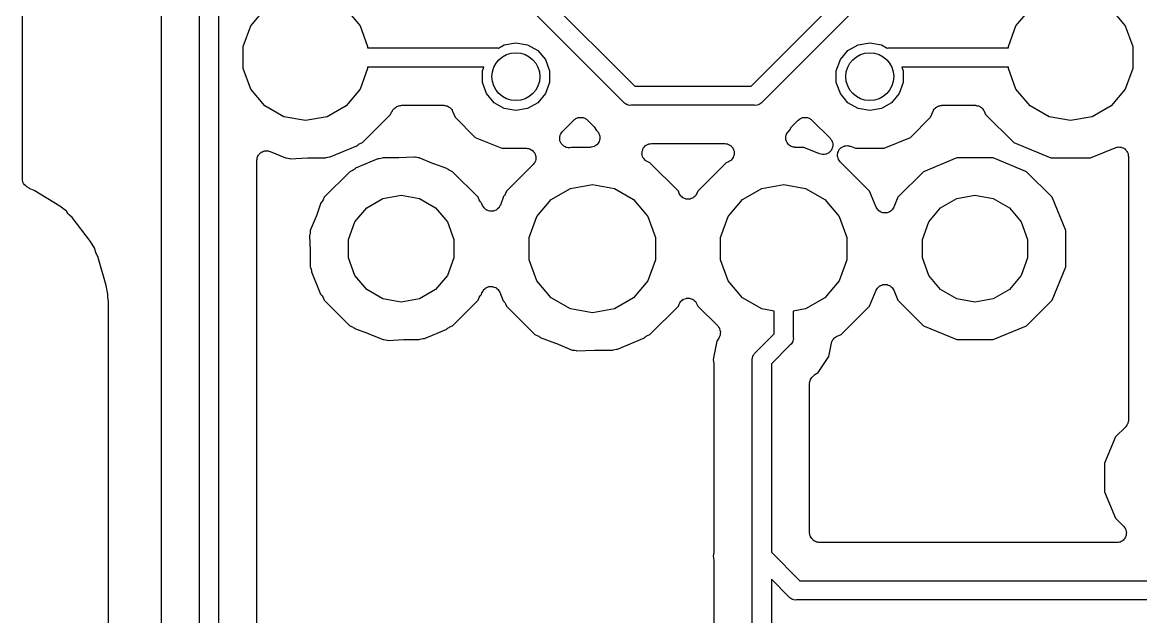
# Model space of a CAD drawing. Extents: x 240.1 to 314.9, y -176.2 to -102.8.
# Drawn here: x 240.08 to 254.93, y -139.51 to -131.61 of the extents above; entities that cross this region are included whole.
import ezdxf

# ---------------------------------------------------------------- set-up
doc = ezdxf.new("R2010")
doc.units = 0
doc.header["$MEASUREMENT"] = 0
doc.layers.add('BLACK', color=7, linetype='CONTINUOUS')

msp = doc.modelspace()

# ---------------------------------------------------------------- linework, layer by layer
at = {"layer": 'BLACK', "linetype": 'CONTINUOUS'}
for p, q in [((241.923, -121.753), (241.923, -140.653)), ((242.431, -140.717), (242.431, -121.695)), ((242.685, -121.985), (242.685, -140.675)), ((246.682, -130.932), (248.211, -132.461)), ((249.756, -132.461), (251.192, -131.025)), ((248.064, -132.674), (246.545, -131.154)), ((251.375, -131.201), (249.903, -132.674)), ((240.08, -133.692), (240.08, -131.351)), ((243.114, -131.661), (243.301, -131.438)), ((244.379, -131.438), (244.566, -131.661)), ((253.274, -131.661), (253.461, -131.438)), ((254.539, -131.438), (254.726, -131.661)), ((243.014, -131.934), (243.114, -131.661)), ((244.566, -131.661), (244.665, -131.934)), ((253.174, -131.934), (253.274, -131.661)), ((254.726, -131.661), (254.825, -131.934)), ((243.014, -132.226), (243.014, -131.934)), ((244.665, -131.934), (244.665, -131.953)), ((244.665, -131.953), (246.374, -131.953)), ((246.374, -131.953), (246.391, -131.952)), ((246.391, -131.952), (246.402, -131.954)), ((246.402, -131.954), (246.48, -131.91)), ((246.48, -131.91), (246.634, -131.883)), ((246.634, -131.883), (246.788, -131.91)), ((246.788, -131.91), (246.924, -131.988)), ((246.924, -131.988), (247.025, -132.108)), ((250.942, -132.108), (251.043, -131.988)), ((251.043, -131.988), (251.179, -131.91)), ((251.179, -131.91), (251.333, -131.883)), ((251.333, -131.883), (251.487, -131.91)), ((251.487, -131.91), (251.565, -131.954)), ((251.565, -131.954), (251.576, -131.952)), ((251.576, -131.952), (251.593, -131.953)), ((251.593, -131.953), (253.174, -131.953)), ((253.174, -131.953), (253.174, -131.934)), ((254.825, -131.934), (254.825, -132.226)), ((247.025, -132.108), (247.078, -132.256)), ((250.888, -132.256), (250.942, -132.108)), ((243.114, -132.499), (243.014, -132.226)), ((244.665, -132.226), (244.566, -132.499)), ((246.207, -132.207), (244.665, -132.207)), ((244.665, -132.207), (244.665, -132.226)), ((246.189, -132.256), (246.207, -132.207)), ((246.189, -132.412), (246.189, -132.256)), ((247.078, -132.256), (247.078, -132.412)), ((250.888, -132.412), (250.888, -132.256)), ((253.174, -132.207), (251.76, -132.207)), ((251.76, -132.207), (251.777, -132.256)), ((251.777, -132.256), (251.777, -132.412)), ((253.174, -132.226), (253.174, -132.207)), ((253.274, -132.499), (253.174, -132.226)), ((254.825, -132.226), (254.726, -132.499)), ((246.243, -132.56), (246.189, -132.412)), ((247.078, -132.412), (247.025, -132.56)), ((250.942, -132.56), (250.888, -132.412)), ((251.777, -132.412), (251.724, -132.56)), ((243.301, -132.722), (243.114, -132.499)), ((244.566, -132.499), (244.379, -132.722)), ((246.344, -132.68), (246.243, -132.56)), ((247.025, -132.56), (246.924, -132.68)), ((248.211, -132.461), (249.756, -132.461)), ((251.043, -132.68), (250.942, -132.56)), ((251.724, -132.56), (251.623, -132.68)), ((253.461, -132.722), (253.274, -132.499)), ((254.726, -132.499), (254.539, -132.722)), ((243.553, -132.868), (243.301, -132.722)), ((244.379, -132.722), (244.127, -132.868)), ((245.016, -132.761), (245.023, -132.753)), ((245.023, -132.753), (245.033, -132.748)), ((245.033, -132.748), (245.034, -132.747)), ((245.034, -132.747), (245.036, -132.745)), ((245.036, -132.745), (245.041, -132.742)), ((245.041, -132.742), (245.042, -132.741)), ((245.042, -132.741), (245.045, -132.739)), ((245.042, -132.741), (245.042, -132.741)), ((245.045, -132.739), (245.054, -132.732)), ((245.054, -132.732), (245.064, -132.728)), ((245.064, -132.728), (245.074, -132.723)), ((245.074, -132.723), (245.085, -132.721)), ((245.085, -132.721), (245.095, -132.717)), ((245.095, -132.717), (245.107, -132.717)), ((245.107, -132.717), (245.118, -132.715)), ((245.118, -132.715), (245.676, -132.715)), ((245.676, -132.715), (245.684, -132.716)), ((245.684, -132.716), (245.693, -132.716)), ((245.693, -132.716), (245.706, -132.72)), ((245.706, -132.72), (245.719, -132.723)), ((245.719, -132.723), (245.727, -132.727)), ((245.727, -132.727), (245.735, -132.729)), ((245.735, -132.729), (245.746, -132.738)), ((245.746, -132.738), (245.758, -132.745)), ((245.758, -132.745), (245.763, -132.751)), ((245.763, -132.751), (245.77, -132.756)), ((246.48, -132.758), (246.344, -132.68)), ((246.924, -132.68), (246.788, -132.758)), ((248.075, -132.687), (248.064, -132.674)), ((248.09, -132.695), (248.075, -132.687)), ((248.103, -132.705), (248.09, -132.695)), ((248.109, -132.706), (248.103, -132.705)), ((248.114, -132.709), (248.109, -132.706)), ((248.13, -132.712), (248.114, -132.709)), ((248.147, -132.716), (248.13, -132.712)), ((248.164, -132.715), (248.147, -132.716)), ((249.803, -132.715), (248.164, -132.715)), ((249.82, -132.716), (249.803, -132.715)), ((249.837, -132.712), (249.82, -132.716)), ((249.853, -132.709), (249.837, -132.712)), ((249.858, -132.706), (249.853, -132.709)), ((249.863, -132.705), (249.858, -132.706)), ((249.877, -132.695), (249.863, -132.705)), ((249.892, -132.687), (249.877, -132.695)), ((249.903, -132.674), (249.892, -132.687)), ((251.179, -132.758), (251.043, -132.68)), ((251.623, -132.68), (251.487, -132.758)), ((252.197, -132.756), (252.204, -132.751)), ((252.204, -132.751), (252.209, -132.745)), ((252.209, -132.745), (252.221, -132.738)), ((252.221, -132.738), (252.232, -132.729)), ((252.232, -132.729), (252.24, -132.727)), ((252.24, -132.727), (252.248, -132.723)), ((252.248, -132.723), (252.261, -132.72)), ((252.261, -132.72), (252.274, -132.716)), ((252.274, -132.716), (252.283, -132.716)), ((252.283, -132.716), (252.291, -132.715)), ((252.291, -132.715), (252.735, -132.715)), ((252.735, -132.715), (252.743, -132.716)), ((252.743, -132.716), (252.751, -132.716)), ((252.751, -132.716), (252.765, -132.72)), ((252.765, -132.72), (252.778, -132.723)), ((252.778, -132.723), (252.785, -132.727)), ((252.785, -132.727), (252.793, -132.729)), ((252.793, -132.729), (252.804, -132.738)), ((252.804, -132.738), (252.816, -132.745)), ((252.816, -132.745), (252.822, -132.751)), ((252.822, -132.751), (252.828, -132.756)), ((253.713, -132.868), (253.461, -132.722)), ((254.539, -132.722), (254.287, -132.868)), ((243.84, -132.918), (243.553, -132.868)), ((244.127, -132.868), (243.84, -132.918)), ((244.595, -133.21), (244.97, -132.835)), ((244.97, -132.835), (244.983, -132.805)), ((244.983, -132.805), (244.989, -132.796)), ((244.989, -132.796), (244.993, -132.785)), ((244.993, -132.785), (245.001, -132.777)), ((245.001, -132.777), (245.007, -132.768)), ((245.007, -132.768), (245.016, -132.761)), ((245.77, -132.756), (245.777, -132.768)), ((245.777, -132.768), (245.786, -132.779)), ((245.786, -132.779), (245.789, -132.786)), ((245.789, -132.786), (245.793, -132.793)), ((245.793, -132.793), (245.827, -132.874)), ((245.827, -132.874), (246.094, -133.141)), ((246.634, -132.785), (246.48, -132.758)), ((246.788, -132.758), (246.634, -132.785)), ((247.413, -132.905), (247.421, -132.897)), ((247.421, -132.897), (247.431, -132.892)), ((247.431, -132.892), (247.44, -132.886)), ((247.44, -132.886), (247.451, -132.883)), ((247.451, -132.883), (247.461, -132.878)), ((247.461, -132.878), (247.472, -132.877)), ((247.472, -132.877), (247.482, -132.875)), ((247.482, -132.875), (247.494, -132.876)), ((247.494, -132.876), (247.505, -132.875)), ((247.505, -132.875), (247.515, -132.877)), ((247.515, -132.877), (247.526, -132.878)), ((247.526, -132.878), (247.536, -132.883)), ((247.536, -132.883), (247.547, -132.886)), ((247.547, -132.886), (247.556, -132.892)), ((247.556, -132.892), (247.566, -132.897)), ((247.566, -132.897), (247.574, -132.905)), ((250.393, -132.905), (250.401, -132.897)), ((250.401, -132.897), (250.411, -132.892)), ((250.411, -132.892), (250.42, -132.886)), ((250.42, -132.886), (250.431, -132.883)), ((250.431, -132.883), (250.441, -132.878)), ((250.441, -132.878), (250.452, -132.877)), ((250.452, -132.877), (250.462, -132.875)), ((250.462, -132.875), (250.473, -132.876)), ((250.473, -132.876), (250.485, -132.875)), ((250.485, -132.875), (250.495, -132.877)), ((250.495, -132.877), (250.506, -132.878)), ((250.506, -132.878), (250.516, -132.883)), ((250.516, -132.883), (250.527, -132.886)), ((250.527, -132.886), (250.536, -132.892)), ((250.536, -132.892), (250.546, -132.897)), ((250.546, -132.897), (250.554, -132.905)), ((251.333, -132.785), (251.179, -132.758)), ((251.487, -132.758), (251.333, -132.785)), ((251.873, -133.141), (252.14, -132.874)), ((252.14, -132.874), (252.174, -132.793)), ((252.174, -132.793), (252.178, -132.786)), ((252.178, -132.786), (252.181, -132.779)), ((252.181, -132.779), (252.19, -132.768)), ((252.19, -132.768), (252.197, -132.756)), ((252.828, -132.756), (252.836, -132.768)), ((252.836, -132.768), (252.845, -132.779)), ((252.845, -132.779), (252.848, -132.786)), ((252.848, -132.786), (252.852, -132.793)), ((252.852, -132.793), (252.87, -132.835)), ((252.87, -132.835), (253.245, -133.21)), ((254, -132.918), (253.713, -132.868)), ((254.287, -132.868), (254, -132.918)), ((247.252, -133.063), (247.404, -132.911)), ((247.404, -132.911), (247.413, -132.905)), ((247.574, -132.905), (247.583, -132.911)), ((247.583, -132.911), (247.656, -132.984)), ((247.656, -132.984), (247.663, -132.994)), ((247.663, -132.994), (247.672, -133.003)), ((247.672, -133.003), (247.702, -133.048)), ((247.702, -133.048), (247.712, -133.059)), ((250.253, -133.061), (250.263, -133.05)), ((250.263, -133.05), (250.265, -133.048)), ((250.265, -133.048), (250.295, -133.003)), ((250.295, -133.003), (250.304, -132.994)), ((250.304, -132.994), (250.311, -132.984)), ((250.311, -132.984), (250.384, -132.911)), ((250.384, -132.911), (250.393, -132.905)), ((250.554, -132.905), (250.563, -132.911)), ((250.563, -132.911), (250.805, -133.153)), ((246.094, -133.141), (246.445, -133.286)), ((247.215, -133.137), (247.221, -133.118)), ((247.216, -133.139), (247.215, -133.137)), ((247.215, -133.142), (247.216, -133.139)), ((247.217, -133.161), (247.215, -133.142)), ((247.217, -133.181), (247.217, -133.161)), ((247.218, -133.183), (247.217, -133.181)), ((247.219, -133.186), (247.218, -133.183)), ((247.227, -133.204), (247.219, -133.186)), ((247.221, -133.118), (247.226, -133.1)), ((247.226, -133.1), (247.228, -133.097)), ((247.228, -133.097), (247.229, -133.095)), ((247.229, -133.095), (247.241, -133.079)), ((247.241, -133.079), (247.252, -133.063)), ((247.712, -133.059), (247.725, -133.071)), ((247.725, -133.071), (247.727, -133.075)), ((247.727, -133.075), (247.729, -133.078)), ((247.729, -133.078), (247.736, -133.095)), ((247.736, -133.095), (247.744, -133.111)), ((247.739, -133.198), (247.736, -133.201)), ((247.743, -133.18), (247.739, -133.198)), ((247.748, -133.163), (247.743, -133.18)), ((247.744, -133.111), (247.745, -133.115)), ((247.745, -133.115), (247.746, -133.119)), ((247.746, -133.119), (247.747, -133.137)), ((247.747, -133.137), (247.749, -133.155)), ((247.749, -133.155), (247.748, -133.159)), ((247.748, -133.159), (247.748, -133.163)), ((250.218, -133.155), (250.219, -133.14)), ((250.219, -133.162), (250.218, -133.155)), ((250.219, -133.125), (250.222, -133.118)), ((250.219, -133.14), (250.219, -133.125)), ((250.219, -133.169), (250.219, -133.162)), ((250.224, -133.183), (250.219, -133.169)), ((250.222, -133.111), (250.229, -133.098)), ((250.222, -133.118), (250.222, -133.111)), ((250.228, -133.198), (250.224, -133.183)), ((250.232, -133.204), (250.228, -133.198)), ((250.229, -133.098), (250.234, -133.083)), ((250.234, -133.083), (250.239, -133.078)), ((250.239, -133.078), (250.242, -133.072)), ((250.242, -133.072), (250.253, -133.061)), ((250.805, -133.153), (250.816, -133.169)), ((250.816, -133.169), (250.828, -133.184)), ((250.828, -133.184), (250.829, -133.187)), ((250.829, -133.187), (250.831, -133.189)), ((250.831, -133.189), (250.836, -133.208)), ((251.522, -133.286), (251.873, -133.141)), ((243.233, -133.355), (243.243, -133.345)), ((243.243, -133.345), (243.25, -133.341)), ((243.25, -133.341), (243.257, -133.335)), ((243.257, -133.335), (243.27, -133.331)), ((243.27, -133.331), (243.282, -133.324)), ((243.282, -133.324), (243.29, -133.323)), ((243.29, -133.323), (243.298, -133.32)), ((243.298, -133.32), (243.312, -133.32)), ((243.312, -133.32), (243.326, -133.319)), ((243.326, -133.319), (243.334, -133.32)), ((243.334, -133.32), (243.342, -133.32)), ((243.342, -133.32), (243.355, -133.325)), ((243.355, -133.325), (243.369, -133.328)), ((243.369, -133.328), (243.575, -133.413)), ((244.169, -133.4), (244.523, -133.253)), ((244.523, -133.253), (244.528, -133.247)), ((244.528, -133.247), (244.537, -133.241)), ((244.537, -133.241), (244.545, -133.233)), ((244.545, -133.233), (244.556, -133.229)), ((244.556, -133.229), (244.565, -133.223)), ((244.565, -133.223), (244.595, -133.21)), ((246.445, -133.286), (246.773, -133.286)), ((246.773, -133.286), (246.789, -133.289)), ((246.789, -133.289), (246.806, -133.291)), ((246.806, -133.291), (246.811, -133.293)), ((246.811, -133.293), (246.817, -133.294)), ((246.817, -133.294), (246.831, -133.302)), ((246.831, -133.302), (246.846, -133.309)), ((246.846, -133.309), (246.85, -133.313)), ((246.85, -133.313), (246.855, -133.316)), ((246.855, -133.316), (246.865, -133.329)), ((246.865, -133.329), (246.877, -133.341)), ((246.877, -133.341), (246.879, -133.346)), ((246.879, -133.346), (246.883, -133.35)), ((247.234, -133.221), (247.227, -133.204)), ((247.236, -133.224), (247.234, -133.221)), ((247.237, -133.226), (247.236, -133.224)), ((247.251, -133.24), (247.237, -133.226)), ((247.264, -133.254), (247.251, -133.24)), ((247.267, -133.255), (247.264, -133.254)), ((247.269, -133.257), (247.267, -133.255)), ((247.286, -133.265), (247.269, -133.257)), ((247.303, -133.274), (247.286, -133.265)), ((247.306, -133.275), (247.303, -133.274)), ((247.309, -133.276), (247.306, -133.275)), ((247.328, -133.278), (247.309, -133.276)), ((247.347, -133.28), (247.328, -133.278)), ((247.35, -133.28), (247.347, -133.28)), ((247.352, -133.28), (247.35, -133.28)), ((247.371, -133.275), (247.352, -133.28)), ((247.375, -133.274), (247.371, -133.275)), ((247.617, -133.274), (247.375, -133.274)), ((247.619, -133.273), (247.617, -133.274)), ((247.622, -133.274), (247.619, -133.273)), ((247.628, -133.273), (247.622, -133.274)), ((247.632, -133.273), (247.628, -133.273)), ((247.636, -133.273), (247.632, -133.273)), ((247.654, -133.268), (247.636, -133.273)), ((247.671, -133.264), (247.654, -133.268)), ((247.675, -133.262), (247.671, -133.264)), ((247.679, -133.26), (247.675, -133.262)), ((247.693, -133.25), (247.679, -133.26)), ((247.708, -133.24), (247.693, -133.25)), ((247.711, -133.237), (247.708, -133.24)), ((247.714, -133.234), (247.711, -133.237)), ((247.724, -133.219), (247.714, -133.234)), ((247.735, -133.205), (247.724, -133.219)), ((247.736, -133.201), (247.735, -133.205)), ((248.308, -133.367), (248.309, -133.347)), ((248.309, -133.325), (248.31, -133.323)), ((248.309, -133.328), (248.309, -133.325)), ((248.309, -133.347), (248.309, -133.328)), ((248.31, -133.323), (248.317, -133.305)), ((248.317, -133.305), (248.324, -133.286)), ((248.324, -133.286), (248.325, -133.284)), ((248.325, -133.284), (248.326, -133.282)), ((248.326, -133.282), (248.34, -133.268)), ((248.34, -133.268), (248.352, -133.253)), ((248.352, -133.253), (248.354, -133.251)), ((248.354, -133.251), (248.356, -133.249)), ((248.356, -133.249), (248.373, -133.24)), ((248.373, -133.24), (248.39, -133.231)), ((248.39, -133.231), (248.393, -133.23)), ((248.393, -133.23), (248.395, -133.229)), ((248.395, -133.229), (248.415, -133.226)), ((248.415, -133.226), (248.434, -133.223)), ((248.434, -133.223), (249.406, -133.223)), ((249.406, -133.223), (249.425, -133.226)), ((249.425, -133.226), (249.445, -133.229)), ((249.445, -133.229), (249.447, -133.23)), ((249.447, -133.23), (249.45, -133.231)), ((249.45, -133.231), (249.467, -133.24)), ((249.467, -133.24), (249.484, -133.249)), ((249.484, -133.249), (249.486, -133.251)), ((249.486, -133.251), (249.488, -133.253)), ((249.488, -133.253), (249.5, -133.268)), ((249.5, -133.268), (249.514, -133.282)), ((249.514, -133.282), (249.515, -133.284)), ((249.515, -133.284), (249.516, -133.286)), ((249.516, -133.286), (249.523, -133.305)), ((249.523, -133.305), (249.53, -133.323)), ((249.53, -133.323), (249.531, -133.325)), ((249.531, -133.325), (249.531, -133.328)), ((249.531, -133.328), (249.531, -133.347)), ((249.531, -133.347), (249.532, -133.367)), ((250.234, -133.21), (250.232, -133.204)), ((250.244, -133.222), (250.234, -133.21)), ((250.253, -133.235), (250.244, -133.222)), ((250.258, -133.239), (250.253, -133.235)), ((250.263, -133.244), (250.258, -133.239)), ((250.276, -133.252), (250.263, -133.244)), ((250.288, -133.261), (250.276, -133.252)), ((250.295, -133.263), (250.288, -133.261)), ((250.301, -133.266), (250.295, -133.263)), ((250.316, -133.269), (250.301, -133.266)), ((250.33, -133.273), (250.316, -133.269)), ((250.337, -133.273), (250.33, -133.273)), ((250.344, -133.274), (250.337, -133.273)), ((250.458, -133.274), (250.344, -133.274)), ((250.667, -133.36), (250.458, -133.274)), ((250.788, -133.347), (250.771, -133.355)), ((250.79, -133.345), (250.788, -133.347)), ((250.793, -133.344), (250.79, -133.345)), ((250.806, -133.33), (250.793, -133.344)), ((250.819, -133.316), (250.806, -133.33)), ((250.821, -133.313), (250.819, -133.316)), ((250.823, -133.311), (250.821, -133.313)), ((250.83, -133.293), (250.823, -133.311)), ((250.838, -133.276), (250.83, -133.293)), ((250.836, -133.208), (250.841, -133.226)), ((250.839, -133.271), (250.838, -133.273)), ((250.838, -133.273), (250.838, -133.276)), ((250.84, -133.251), (250.839, -133.271)), ((250.842, -133.232), (250.84, -133.251)), ((250.841, -133.226), (250.841, -133.229)), ((250.841, -133.229), (250.842, -133.232)), ((250.907, -133.35), (250.908, -133.347)), ((250.908, -133.344), (250.916, -133.327)), ((250.908, -133.347), (250.908, -133.344)), ((250.916, -133.327), (250.923, -133.309)), ((250.923, -133.309), (250.925, -133.307)), ((250.925, -133.307), (250.927, -133.304)), ((250.927, -133.304), (250.94, -133.291)), ((250.94, -133.291), (250.953, -133.276)), ((250.953, -133.276), (250.956, -133.275)), ((250.956, -133.275), (250.958, -133.273)), ((250.958, -133.273), (250.975, -133.265)), ((250.975, -133.265), (250.992, -133.256)), ((250.992, -133.256), (250.995, -133.256)), ((250.995, -133.256), (250.998, -133.255)), ((250.998, -133.255), (251.017, -133.253)), ((251.017, -133.253), (251.036, -133.25)), ((251.036, -133.25), (251.039, -133.251)), ((251.039, -133.251), (251.042, -133.251)), ((251.042, -133.251), (251.06, -133.256)), ((251.06, -133.256), (251.079, -133.26)), ((251.079, -133.26), (251.144, -133.286)), ((251.144, -133.286), (251.522, -133.286)), ((253.245, -133.21), (253.735, -133.413)), ((254.265, -133.413), (254.592, -133.278)), ((254.592, -133.278), (254.606, -133.275)), ((254.606, -133.275), (254.619, -133.27)), ((254.619, -133.27), (254.627, -133.27)), ((254.627, -133.27), (254.635, -133.268)), ((254.635, -133.268), (254.649, -133.27)), ((254.649, -133.27), (254.663, -133.27)), ((254.663, -133.27), (254.671, -133.273)), ((254.671, -133.273), (254.679, -133.274)), ((254.679, -133.274), (254.691, -133.281)), ((254.691, -133.281), (254.705, -133.285)), ((254.705, -133.285), (254.711, -133.291)), ((254.711, -133.291), (254.718, -133.295)), ((254.718, -133.295), (254.728, -133.305)), ((254.728, -133.305), (254.738, -133.314)), ((254.738, -133.314), (254.742, -133.321)), ((254.742, -133.321), (254.748, -133.327)), ((254.748, -133.327), (254.753, -133.34)), ((254.753, -133.34), (254.76, -133.352)), ((243.193, -133.445), (243.196, -133.432)), ((243.193, -140.412), (243.193, -133.445)), ((243.196, -133.418), (243.199, -133.41)), ((243.196, -133.432), (243.196, -133.418)), ((243.199, -133.41), (243.201, -133.402)), ((243.201, -133.402), (243.208, -133.39)), ((243.208, -133.39), (243.213, -133.377)), ((243.213, -133.377), (243.219, -133.371)), ((243.219, -133.371), (243.223, -133.364)), ((243.223, -133.364), (243.233, -133.355)), ((243.575, -133.413), (243.584, -133.413)), ((243.584, -133.413), (243.606, -133.417)), ((243.606, -133.417), (243.627, -133.421)), ((243.627, -133.421), (243.628, -133.421)), ((243.628, -133.421), (243.628, -133.421)), ((243.628, -133.421), (243.628, -133.421)), ((243.628, -133.421), (243.637, -133.424)), ((243.637, -133.424), (243.868, -133.414)), ((243.868, -133.414), (243.871, -133.414)), ((243.871, -133.414), (243.874, -133.413)), ((243.874, -133.413), (244.105, -133.413)), ((244.105, -133.413), (244.114, -133.41)), ((244.114, -133.41), (244.136, -133.405)), ((244.136, -133.405), (244.157, -133.4)), ((244.157, -133.4), (244.169, -133.4)), ((244.801, -133.428), (244.505, -133.551)), ((244.817, -133.428), (244.801, -133.428)), ((244.838, -133.423), (244.817, -133.428)), ((244.859, -133.418), (244.838, -133.423)), ((244.87, -133.413), (244.859, -133.418)), ((245.074, -133.413), (244.87, -133.413)), ((245.077, -133.413), (245.074, -133.413)), ((245.081, -133.413), (245.077, -133.413)), ((245.284, -133.402), (245.081, -133.413)), ((245.296, -133.406), (245.284, -133.402)), ((245.317, -133.41), (245.296, -133.406)), ((245.338, -133.413), (245.317, -133.41)), ((245.35, -133.413), (245.338, -133.413)), ((245.538, -133.491), (245.35, -133.413)), ((245.542, -133.492), (245.538, -133.491)), ((245.545, -133.494), (245.542, -133.492)), ((245.718, -133.555), (245.545, -133.494)), ((246.872, -133.49), (246.863, -133.503)), ((246.883, -133.477), (246.872, -133.49)), ((246.883, -133.35), (246.889, -133.366)), ((246.885, -133.472), (246.883, -133.477)), ((246.888, -133.467), (246.885, -133.472)), ((246.892, -133.451), (246.888, -133.467)), ((246.889, -133.366), (246.896, -133.381)), ((246.898, -133.436), (246.892, -133.451)), ((246.896, -133.381), (246.896, -133.386)), ((246.896, -133.386), (246.898, -133.391)), ((246.898, -133.391), (246.898, -133.408)), ((246.898, -133.408), (246.9, -133.425)), ((246.9, -133.425), (246.898, -133.43)), ((246.898, -133.43), (246.898, -133.436)), ((248.309, -133.369), (248.308, -133.367)), ((248.309, -133.372), (248.309, -133.369)), ((248.315, -133.39), (248.309, -133.372)), ((248.321, -133.409), (248.315, -133.39)), ((248.323, -133.411), (248.321, -133.409)), ((248.324, -133.413), (248.323, -133.411)), ((248.336, -133.428), (248.324, -133.413)), ((248.348, -133.444), (248.336, -133.428)), ((248.35, -133.445), (248.348, -133.444)), ((248.352, -133.447), (248.35, -133.445)), ((248.369, -133.457), (248.352, -133.447)), ((248.385, -133.467), (248.369, -133.457)), ((248.413, -133.479), (248.385, -133.467)), ((248.791, -133.857), (248.413, -133.479)), ((249.427, -133.479), (249.049, -133.857)), ((249.455, -133.467), (249.427, -133.479)), ((249.471, -133.457), (249.455, -133.467)), ((249.488, -133.447), (249.471, -133.457)), ((249.49, -133.445), (249.488, -133.447)), ((249.492, -133.444), (249.49, -133.445)), ((249.504, -133.428), (249.492, -133.444)), ((249.516, -133.413), (249.504, -133.428)), ((249.517, -133.411), (249.516, -133.413)), ((249.519, -133.409), (249.517, -133.411)), ((249.525, -133.39), (249.519, -133.409)), ((249.531, -133.372), (249.525, -133.39)), ((249.532, -133.367), (249.531, -133.369)), ((249.531, -133.369), (249.531, -133.372)), ((250.686, -133.365), (250.667, -133.36)), ((250.704, -133.37), (250.686, -133.365)), ((250.707, -133.369), (250.704, -133.37)), ((250.71, -133.37), (250.707, -133.369)), ((250.729, -133.367), (250.71, -133.37)), ((250.748, -133.366), (250.729, -133.367)), ((250.751, -133.365), (250.748, -133.366)), ((250.754, -133.364), (250.751, -133.365)), ((250.771, -133.355), (250.754, -133.364)), ((250.904, -133.388), (250.906, -133.369)), ((250.905, -133.391), (250.904, -133.388)), ((250.905, -133.394), (250.905, -133.391)), ((250.911, -133.412), (250.905, -133.394)), ((250.906, -133.369), (250.907, -133.35)), ((250.916, -133.431), (250.911, -133.412)), ((250.917, -133.433), (250.916, -133.431)), ((250.918, -133.436), (250.917, -133.433)), ((250.93, -133.451), (250.918, -133.436)), ((250.941, -133.467), (250.93, -133.451)), ((251.331, -133.857), (250.941, -133.467)), ((252.49, -133.413), (252.047, -133.597)), ((252.97, -133.413), (252.49, -133.413)), ((253.413, -133.597), (252.97, -133.413)), ((253.735, -133.413), (254.265, -133.413)), ((254.76, -133.352), (254.762, -133.36)), ((254.762, -133.36), (254.765, -133.368)), ((254.765, -133.368), (254.766, -133.382)), ((254.766, -133.382), (254.768, -133.395)), ((254.768, -133.395), (254.768, -136.895)), ((244.427, -133.597), (244.087, -133.937)), ((244.462, -133.583), (244.427, -133.597)), ((244.474, -133.575), (244.462, -133.583)), ((244.487, -133.569), (244.474, -133.575)), ((244.492, -133.563), (244.487, -133.569)), ((244.499, -133.559), (244.492, -133.563)), ((244.505, -133.551), (244.499, -133.559)), ((245.721, -133.559), (245.718, -133.555)), ((245.728, -133.563), (245.721, -133.559)), ((245.733, -133.569), (245.728, -133.563)), ((245.746, -133.575), (245.733, -133.569)), ((245.758, -133.583), (245.746, -133.575)), ((245.793, -133.597), (245.758, -133.583)), ((246.133, -133.937), (245.793, -133.597)), ((246.863, -133.503), (246.509, -133.857)), ((252.047, -133.597), (251.707, -133.937)), ((253.753, -133.937), (253.413, -133.597)), ((240.083, -133.711), (240.08, -133.692)), ((240.086, -133.73), (240.083, -133.711)), ((240.087, -133.733), (240.086, -133.73)), ((240.088, -133.735), (240.087, -133.733)), ((240.097, -133.752), (240.088, -133.735)), ((240.107, -133.77), (240.097, -133.752)), ((240.108, -133.771), (240.107, -133.77)), ((240.11, -133.773), (240.108, -133.771)), ((240.125, -133.786), (240.11, -133.773)), ((240.139, -133.799), (240.125, -133.786)), ((247.359, -133.82), (247.65, -133.769)), ((247.65, -133.769), (247.941, -133.82)), ((249.899, -133.82), (250.19, -133.769)), ((250.19, -133.769), (250.481, -133.82)), ((240.17, -133.818), (240.139, -133.799)), ((240.181, -133.823), (240.17, -133.818)), ((240.192, -133.83), (240.181, -133.823)), ((240.236, -133.847), (240.192, -133.83)), ((240.577, -134.057), (240.236, -133.847)), ((244.087, -133.937), (244.073, -133.972)), ((244.867, -133.953), (245.11, -133.911)), ((245.11, -133.911), (245.353, -133.953)), ((246.147, -133.972), (246.133, -133.937)), ((246.469, -133.927), (246.428, -134.04)), ((246.473, -133.924), (246.469, -133.927)), ((246.479, -133.915), (246.473, -133.924)), ((246.486, -133.907), (246.479, -133.915)), ((246.491, -133.896), (246.486, -133.907)), ((246.497, -133.887), (246.491, -133.896)), ((246.509, -133.857), (246.497, -133.887)), ((247.103, -133.968), (247.359, -133.82)), ((247.941, -133.82), (248.197, -133.968)), ((248.803, -133.885), (248.791, -133.857)), ((248.812, -133.899), (248.803, -133.885)), ((248.819, -133.914), (248.812, -133.899)), ((248.823, -133.917), (248.819, -133.914)), ((248.826, -133.922), (248.823, -133.917)), ((248.84, -133.932), (248.826, -133.922)), ((248.852, -133.944), (248.84, -133.932)), ((249, -133.932), (248.988, -133.944)), ((249.014, -133.922), (249, -133.932)), ((249.017, -133.917), (249.014, -133.922)), ((249.021, -133.914), (249.017, -133.917)), ((249.028, -133.899), (249.021, -133.914)), ((249.037, -133.885), (249.028, -133.899)), ((249.049, -133.857), (249.037, -133.885)), ((249.643, -133.968), (249.899, -133.82)), ((250.481, -133.82), (250.737, -133.968)), ((251.418, -134.068), (251.331, -133.857)), ((251.707, -133.937), (251.653, -134.068)), ((252.487, -133.953), (252.73, -133.911)), ((252.73, -133.911), (252.973, -133.953)), ((253.936, -134.38), (253.753, -133.937)), ((240.664, -134.123), (240.577, -134.057)), ((244.045, -134.012), (243.984, -134.185)), ((244.049, -134.009), (244.045, -134.012)), ((244.053, -134.002), (244.049, -134.009)), ((244.059, -133.997), (244.053, -134.002)), ((244.065, -133.984), (244.059, -133.997)), ((244.073, -133.972), (244.065, -133.984)), ((244.496, -134.265), (244.654, -134.077)), ((244.654, -134.077), (244.867, -133.953)), ((245.353, -133.953), (245.566, -134.077)), ((245.566, -134.077), (245.724, -134.265)), ((246.155, -133.984), (246.147, -133.972)), ((246.161, -133.997), (246.155, -133.984)), ((246.167, -134.002), (246.161, -133.997)), ((246.171, -134.009), (246.167, -134.002)), ((246.179, -134.015), (246.171, -134.009)), ((246.191, -134.046), (246.179, -134.015)), ((246.202, -134.062), (246.191, -134.046)), ((246.212, -134.079), (246.202, -134.062)), ((246.214, -134.081), (246.212, -134.079)), ((246.215, -134.083), (246.214, -134.081)), ((246.231, -134.095), (246.215, -134.083)), ((246.406, -134.078), (246.391, -134.091)), ((246.408, -134.076), (246.406, -134.078)), ((246.41, -134.074), (246.408, -134.076)), ((246.418, -134.057), (246.41, -134.074)), ((246.428, -134.04), (246.418, -134.057)), ((246.913, -134.194), (247.103, -133.968)), ((248.197, -133.968), (248.387, -134.194)), ((248.857, -133.946), (248.852, -133.944)), ((248.861, -133.949), (248.857, -133.946)), ((248.877, -133.954), (248.861, -133.949)), ((248.893, -133.96), (248.877, -133.954)), ((248.898, -133.961), (248.893, -133.96)), ((248.903, -133.962), (248.898, -133.961)), ((248.92, -133.962), (248.903, -133.962)), ((248.937, -133.962), (248.92, -133.962)), ((248.942, -133.961), (248.937, -133.962)), ((248.947, -133.96), (248.942, -133.961)), ((248.963, -133.954), (248.947, -133.96)), ((248.979, -133.949), (248.963, -133.954)), ((248.983, -133.946), (248.979, -133.949)), ((248.988, -133.944), (248.983, -133.946)), ((249.453, -134.194), (249.643, -133.968)), ((250.737, -133.968), (250.927, -134.194)), ((251.427, -134.082), (251.418, -134.068)), ((251.435, -134.096), (251.427, -134.082)), ((251.644, -134.082), (251.636, -134.096)), ((251.653, -134.068), (251.644, -134.082)), ((252.116, -134.265), (252.274, -134.077)), ((252.274, -134.077), (252.487, -133.953)), ((252.973, -133.953), (253.186, -134.077)), ((253.186, -134.077), (253.344, -134.265)), ((240.689, -134.156), (240.664, -134.123)), ((240.698, -134.165), (240.689, -134.156)), ((240.706, -134.175), (240.698, -134.165)), ((240.741, -134.207), (240.706, -134.175)), ((240.984, -134.526), (240.741, -134.207)), ((243.981, -134.192), (243.903, -134.38)), ((243.982, -134.188), (243.981, -134.192)), ((243.984, -134.185), (243.982, -134.188)), ((246.245, -134.107), (246.231, -134.095)), ((246.248, -134.108), (246.245, -134.107)), ((246.25, -134.11), (246.248, -134.108)), ((246.269, -134.115), (246.25, -134.11)), ((246.287, -134.122), (246.269, -134.115)), ((246.29, -134.122), (246.287, -134.122)), ((246.292, -134.123), (246.29, -134.122)), ((246.312, -134.122), (246.292, -134.123)), ((246.331, -134.122), (246.312, -134.122)), ((246.334, -134.121), (246.331, -134.122)), ((246.336, -134.121), (246.334, -134.121)), ((246.354, -134.114), (246.336, -134.121)), ((246.372, -134.107), (246.354, -134.114)), ((246.375, -134.105), (246.372, -134.107)), ((246.377, -134.104), (246.375, -134.105)), ((246.391, -134.091), (246.377, -134.104)), ((246.812, -134.472), (246.913, -134.194)), ((248.387, -134.194), (248.488, -134.472)), ((249.352, -134.472), (249.453, -134.194)), ((250.927, -134.194), (251.028, -134.472)), ((251.439, -134.1), (251.435, -134.096)), ((251.442, -134.105), (251.439, -134.1)), ((251.455, -134.115), (251.442, -134.105)), ((251.467, -134.126), (251.455, -134.115)), ((251.473, -134.128), (251.467, -134.126)), ((251.477, -134.132), (251.473, -134.128)), ((251.493, -134.137), (251.477, -134.132)), ((251.508, -134.143), (251.493, -134.137)), ((251.514, -134.143), (251.508, -134.143)), ((251.519, -134.145), (251.514, -134.143)), ((251.536, -134.144), (251.519, -134.145)), ((251.552, -134.145), (251.536, -134.144)), ((251.558, -134.143), (251.552, -134.145)), ((251.563, -134.143), (251.558, -134.143)), ((251.578, -134.137), (251.563, -134.143)), ((251.594, -134.132), (251.578, -134.137)), ((251.599, -134.128), (251.594, -134.132)), ((251.604, -134.126), (251.599, -134.128)), ((251.616, -134.115), (251.604, -134.126)), ((251.629, -134.105), (251.616, -134.115)), ((251.632, -134.1), (251.629, -134.105)), ((251.636, -134.096), (251.632, -134.1)), ((243.903, -134.38), (243.903, -134.392)), ((244.411, -134.497), (244.496, -134.265)), ((245.724, -134.265), (245.808, -134.497)), ((252.031, -134.497), (252.116, -134.265)), ((253.344, -134.265), (253.428, -134.497)), ((253.936, -134.86), (253.936, -134.38)), ((241.041, -134.619), (240.984, -134.526)), ((243.896, -134.434), (243.892, -134.446)), ((243.892, -134.446), (243.903, -134.649)), ((243.9, -134.413), (243.896, -134.434)), ((243.903, -134.392), (243.9, -134.413)), ((244.411, -134.743), (244.411, -134.497)), ((245.808, -134.497), (245.808, -134.743)), ((246.812, -134.768), (246.812, -134.472)), ((248.488, -134.472), (248.488, -134.768)), ((249.352, -134.768), (249.352, -134.472)), ((251.028, -134.472), (251.028, -134.768)), ((252.031, -134.743), (252.031, -134.497)), ((253.428, -134.497), (253.428, -134.743)), ((241.052, -134.659), (241.041, -134.619)), ((241.057, -134.67), (241.052, -134.659)), ((241.061, -134.682), (241.057, -134.67)), ((241.082, -134.724), (241.061, -134.682)), ((243.903, -134.649), (243.903, -134.653)), ((243.903, -134.653), (243.903, -134.656)), ((243.903, -134.656), (243.903, -134.86)), ((241.194, -135.109), (241.082, -134.724)), ((244.496, -134.975), (244.411, -134.743)), ((245.808, -134.743), (245.724, -134.975)), ((246.913, -135.046), (246.812, -134.768)), ((248.488, -134.768), (248.387, -135.046)), ((249.453, -135.046), (249.352, -134.768)), ((251.028, -134.768), (250.927, -135.046)), ((252.116, -134.975), (252.031, -134.743)), ((253.428, -134.743), (253.344, -134.975)), ((243.903, -134.86), (243.908, -134.871)), ((243.908, -134.871), (243.913, -134.892)), ((243.913, -134.892), (243.918, -134.913)), ((243.918, -134.913), (243.918, -134.929)), ((243.918, -134.929), (244.041, -135.225)), ((244.654, -135.163), (244.496, -134.975)), ((245.724, -134.975), (245.566, -135.163)), ((252.274, -135.163), (252.116, -134.975)), ((253.344, -134.975), (253.186, -135.163)), ((253.753, -135.303), (253.936, -134.86)), ((241.215, -135.225), (241.194, -135.109)), ((246.257, -135.131), (246.275, -135.124)), ((246.275, -135.124), (246.277, -135.124)), ((246.277, -135.124), (246.279, -135.123)), ((246.279, -135.123), (246.299, -135.123)), ((246.299, -135.123), (246.319, -135.122)), ((246.319, -135.122), (246.321, -135.123)), ((246.321, -135.123), (246.323, -135.123)), ((246.323, -135.123), (246.342, -135.129)), ((246.342, -135.129), (246.361, -135.135)), ((247.103, -135.272), (246.913, -135.046)), ((248.387, -135.046), (248.197, -135.272)), ((249.643, -135.272), (249.453, -135.046)), ((250.927, -135.046), (250.737, -135.272)), ((251.442, -135.135), (251.455, -135.125)), ((251.455, -135.125), (251.467, -135.114)), ((251.467, -135.114), (251.473, -135.112)), ((251.473, -135.112), (251.477, -135.108)), ((251.477, -135.108), (251.493, -135.103)), ((251.493, -135.103), (251.508, -135.097)), ((251.508, -135.097), (251.514, -135.097)), ((251.514, -135.097), (251.519, -135.095)), ((251.519, -135.095), (251.536, -135.096)), ((251.536, -135.096), (251.552, -135.095)), ((251.552, -135.095), (251.558, -135.097)), ((251.558, -135.097), (251.563, -135.097)), ((251.563, -135.097), (251.578, -135.103)), ((251.578, -135.103), (251.594, -135.108)), ((251.594, -135.108), (251.599, -135.112)), ((251.599, -135.112), (251.604, -135.114)), ((251.604, -135.114), (251.616, -135.125)), ((251.616, -135.125), (251.629, -135.135)), ((241.216, -135.233), (241.215, -135.225)), ((241.217, -135.254), (241.216, -135.233)), ((241.217, -135.255), (241.217, -135.254)), ((241.22, -135.304), (241.217, -135.255)), ((244.041, -135.225), (244.049, -135.231)), ((244.049, -135.231), (244.053, -135.238)), ((244.053, -135.238), (244.059, -135.243)), ((244.059, -135.243), (244.065, -135.256)), ((244.065, -135.256), (244.073, -135.268)), ((244.073, -135.268), (244.087, -135.303)), ((244.867, -135.286), (244.654, -135.163)), ((245.566, -135.163), (245.353, -135.286)), ((246.133, -135.303), (246.147, -135.268)), ((246.147, -135.268), (246.155, -135.256)), ((246.155, -135.256), (246.161, -135.243)), ((246.161, -135.243), (246.167, -135.238)), ((246.167, -135.238), (246.171, -135.231)), ((246.171, -135.231), (246.175, -135.228)), ((246.175, -135.228), (246.183, -135.206)), ((246.183, -135.206), (246.193, -135.188)), ((246.193, -135.188), (246.202, -135.17)), ((246.202, -135.17), (246.204, -135.169)), ((246.204, -135.169), (246.205, -135.167)), ((246.205, -135.167), (246.22, -135.154)), ((246.22, -135.154), (246.234, -135.141)), ((246.234, -135.141), (246.236, -135.14)), ((246.236, -135.14), (246.238, -135.139)), ((246.238, -135.139), (246.257, -135.131)), ((246.361, -135.135), (246.363, -135.136)), ((246.363, -135.136), (246.365, -135.137)), ((246.365, -135.137), (246.38, -135.15)), ((246.38, -135.15), (246.396, -135.162)), ((246.396, -135.162), (246.397, -135.164)), ((246.397, -135.164), (246.399, -135.165)), ((246.399, -135.165), (246.409, -135.182)), ((246.409, -135.182), (246.42, -135.199)), ((246.42, -135.199), (246.466, -135.311)), ((247.359, -135.42), (247.103, -135.272)), ((248.197, -135.272), (247.941, -135.42)), ((248.898, -135.279), (248.903, -135.278)), ((248.903, -135.278), (248.92, -135.278)), ((248.92, -135.278), (248.937, -135.278)), ((248.937, -135.278), (248.942, -135.279)), ((249.899, -135.42), (249.643, -135.272)), ((250.737, -135.272), (250.481, -135.42)), ((251.331, -135.383), (251.418, -135.172)), ((251.418, -135.172), (251.427, -135.158)), ((251.427, -135.158), (251.435, -135.144)), ((251.435, -135.144), (251.439, -135.14)), ((251.439, -135.14), (251.442, -135.135)), ((251.629, -135.135), (251.632, -135.14)), ((251.632, -135.14), (251.636, -135.144)), ((251.636, -135.144), (251.644, -135.158)), ((251.644, -135.158), (251.653, -135.172)), ((251.653, -135.172), (251.707, -135.303)), ((252.487, -135.286), (252.274, -135.163)), ((253.186, -135.163), (252.973, -135.286)), ((241.222, -135.313), (241.22, -135.304)), ((241.222, -135.323), (241.222, -135.313)), ((241.223, -135.327), (241.222, -135.323)), ((241.223, -142.676), (241.223, -135.327)), ((244.087, -135.303), (244.427, -135.643)), ((245.11, -135.329), (244.867, -135.286)), ((245.353, -135.286), (245.11, -135.329)), ((245.793, -135.643), (246.133, -135.303)), ((246.466, -135.311), (246.473, -135.316)), ((246.473, -135.316), (246.479, -135.325)), ((246.479, -135.325), (246.486, -135.333)), ((246.486, -135.333), (246.491, -135.344)), ((246.491, -135.344), (246.497, -135.353)), ((246.497, -135.353), (246.509, -135.383)), ((246.509, -135.383), (246.887, -135.761)), ((247.65, -135.471), (247.359, -135.42)), ((247.941, -135.42), (247.65, -135.471)), ((248.413, -135.761), (248.791, -135.383)), ((248.791, -135.383), (248.803, -135.355)), ((248.803, -135.355), (248.812, -135.341)), ((248.812, -135.341), (248.819, -135.326)), ((248.819, -135.326), (248.823, -135.323)), ((248.823, -135.323), (248.826, -135.318)), ((248.826, -135.318), (248.84, -135.308)), ((248.84, -135.308), (248.852, -135.296)), ((248.852, -135.296), (248.857, -135.294)), ((248.857, -135.294), (248.861, -135.291)), ((248.861, -135.291), (248.877, -135.286)), ((248.877, -135.286), (248.893, -135.28)), ((248.893, -135.28), (248.898, -135.279)), ((248.942, -135.279), (248.947, -135.28)), ((248.947, -135.28), (248.963, -135.286)), ((248.963, -135.286), (248.979, -135.291)), ((248.979, -135.291), (248.983, -135.294)), ((248.983, -135.294), (248.988, -135.296)), ((248.988, -135.296), (249, -135.308)), ((249, -135.308), (249.014, -135.318)), ((249.014, -135.318), (249.017, -135.323)), ((249.017, -135.323), (249.021, -135.326)), ((249.021, -135.326), (249.028, -135.341)), ((249.028, -135.341), (249.037, -135.355)), ((249.037, -135.355), (249.049, -135.383)), ((249.049, -135.383), (249.313, -135.647)), ((250.063, -135.449), (249.899, -135.42)), ((250.481, -135.42), (250.317, -135.449)), ((250.953, -135.761), (251.331, -135.383)), ((251.707, -135.303), (252.047, -135.643)), ((252.73, -135.329), (252.487, -135.286)), ((252.973, -135.286), (252.73, -135.329)), ((253.413, -135.643), (253.753, -135.303)), ((250.063, -135.753), (250.063, -135.449)), ((250.317, -135.449), (250.317, -135.8)), ((244.427, -135.643), (244.462, -135.657)), ((244.462, -135.657), (244.474, -135.665)), ((244.474, -135.665), (244.487, -135.671)), ((244.487, -135.671), (244.492, -135.677)), ((244.492, -135.677), (244.499, -135.681)), ((244.499, -135.681), (244.502, -135.685)), ((244.502, -135.685), (244.675, -135.746)), ((245.419, -135.812), (245.715, -135.689)), ((245.715, -135.689), (245.721, -135.681)), ((245.721, -135.681), (245.728, -135.677)), ((245.728, -135.677), (245.733, -135.671)), ((245.733, -135.671), (245.746, -135.665)), ((245.746, -135.665), (245.758, -135.657)), ((245.758, -135.657), (245.793, -135.643)), ((249.313, -135.647), (249.325, -135.664)), ((249.325, -135.664), (249.337, -135.68)), ((249.337, -135.68), (249.337, -135.682)), ((249.337, -135.682), (249.338, -135.683)), ((249.338, -135.683), (249.343, -135.703)), ((249.343, -135.703), (249.349, -135.723)), ((249.349, -135.723), (249.349, -135.724)), ((249.349, -135.724), (249.35, -135.725)), ((252.047, -135.643), (252.49, -135.826)), ((252.97, -135.826), (253.413, -135.643)), ((244.675, -135.746), (244.678, -135.748)), ((244.678, -135.748), (244.682, -135.749)), ((244.682, -135.749), (244.87, -135.826)), ((244.87, -135.826), (244.882, -135.826)), ((244.882, -135.826), (244.903, -135.83)), ((244.903, -135.83), (244.924, -135.834)), ((244.924, -135.834), (244.936, -135.838)), ((244.936, -135.838), (245.139, -135.827)), ((245.139, -135.827), (245.143, -135.827)), ((245.143, -135.827), (245.146, -135.826)), ((245.146, -135.826), (245.35, -135.826)), ((245.35, -135.826), (245.361, -135.822)), ((245.361, -135.822), (245.382, -135.817)), ((245.382, -135.817), (245.403, -135.812)), ((245.403, -135.812), (245.419, -135.812)), ((246.887, -135.761), (246.917, -135.773)), ((246.917, -135.773), (246.926, -135.779)), ((246.926, -135.779), (246.937, -135.784)), ((246.937, -135.784), (246.945, -135.791)), ((246.945, -135.791), (246.954, -135.797)), ((246.954, -135.797), (246.957, -135.801)), ((246.957, -135.801), (247.16, -135.874)), ((247.982, -135.953), (248.341, -135.804)), ((248.341, -135.804), (248.346, -135.797)), ((248.346, -135.797), (248.355, -135.791)), ((248.355, -135.791), (248.363, -135.784)), ((248.363, -135.784), (248.374, -135.779)), ((248.374, -135.779), (248.383, -135.773)), ((248.383, -135.773), (248.413, -135.761)), ((249.301, -135.849), (249.261, -136.046)), ((249.329, -135.807), (249.301, -135.849)), ((249.337, -135.788), (249.329, -135.807)), ((249.346, -135.769), (249.337, -135.788)), ((249.348, -135.746), (249.346, -135.767)), ((249.346, -135.767), (249.346, -135.768)), ((249.346, -135.768), (249.346, -135.769)), ((249.35, -135.725), (249.348, -135.746)), ((249.813, -136.003), (250.063, -135.753)), ((250.307, -135.86), (250.297, -135.874)), ((250.308, -135.854), (250.307, -135.86)), ((250.311, -135.85), (250.308, -135.854)), ((250.314, -135.833), (250.311, -135.85)), ((250.318, -135.817), (250.314, -135.833)), ((250.317, -135.8), (250.318, -135.817)), ((250.823, -135.876), (250.83, -135.859)), ((250.83, -135.859), (250.835, -135.842)), ((250.835, -135.842), (250.838, -135.839)), ((250.838, -135.839), (250.839, -135.835)), ((250.839, -135.835), (250.851, -135.821)), ((250.851, -135.821), (250.862, -135.807)), ((250.862, -135.807), (250.866, -135.805)), ((250.866, -135.805), (250.868, -135.802)), ((250.868, -135.802), (250.884, -135.793)), ((250.884, -135.793), (250.899, -135.783)), ((250.899, -135.783), (250.953, -135.761)), ((252.49, -135.826), (252.97, -135.826)), ((247.16, -135.874), (247.163, -135.876)), ((247.163, -135.876), (247.166, -135.877)), ((247.166, -135.877), (247.382, -135.966)), ((247.382, -135.966), (247.392, -135.966)), ((247.392, -135.966), (247.413, -135.97)), ((247.413, -135.97), (247.435, -135.974)), ((247.435, -135.974), (247.444, -135.977)), ((247.444, -135.977), (247.678, -135.966)), ((247.678, -135.966), (247.681, -135.967)), ((247.681, -135.967), (247.683, -135.966)), ((247.683, -135.966), (247.918, -135.966)), ((247.918, -135.966), (247.926, -135.963)), ((247.926, -135.963), (247.948, -135.958)), ((247.948, -135.958), (247.969, -135.953)), ((247.969, -135.953), (247.969, -135.953)), ((247.969, -135.953), (247.969, -135.953)), ((247.969, -135.953), (247.969, -135.953)), ((247.969, -135.953), (247.982, -135.953)), ((249.791, -136.028), (249.8, -136.014)), ((249.8, -136.014), (249.813, -136.003)), ((250.276, -135.899), (250.026, -136.149)), ((250.289, -135.888), (250.276, -135.899)), ((250.297, -135.874), (250.289, -135.888)), ((250.788, -136.053), (250.823, -135.876)), ((249.261, -136.046), (249.251, -136.097)), ((249.251, -136.097), (249.261, -136.147)), ((249.261, -136.046), (249.261, -136.046)), ((249.261, -136.147), (249.262, -136.159)), ((249.262, -136.159), (249.264, -136.172)), ((249.77, -136.085), (249.775, -136.069)), ((249.772, -136.102), (249.77, -136.085)), ((249.772, -138.149), (249.772, -136.102)), ((249.775, -136.069), (249.778, -136.053)), ((249.778, -136.053), (249.78, -136.048)), ((249.78, -136.048), (249.782, -136.042)), ((249.782, -136.042), (249.791, -136.028)), ((250.026, -136.149), (250.026, -138.653)), ((250.648, -136.263), (250.788, -136.053)), ((249.264, -136.172), (249.264, -138.085)), ((250.571, -136.323), (250.586, -136.307)), ((250.586, -136.307), (250.596, -136.3)), ((250.596, -136.3), (250.605, -136.292)), ((250.605, -136.292), (250.648, -136.263)), ((250.534, -136.401), (250.538, -136.385)), ((250.535, -136.407), (250.534, -136.401)), ((250.534, -136.412), (250.535, -136.407)), ((250.534, -138.39), (250.534, -136.412)), ((250.538, -136.385), (250.541, -136.369)), ((250.541, -136.369), (250.544, -136.364)), ((250.544, -136.364), (250.546, -136.359)), ((250.546, -136.359), (250.555, -136.345)), ((250.555, -136.345), (250.563, -136.331)), ((250.563, -136.331), (250.568, -136.327)), ((250.568, -136.327), (250.571, -136.323)), ((254.768, -136.906), (254.763, -136.922)), ((254.768, -136.895), (254.767, -136.901)), ((254.767, -136.901), (254.768, -136.906)), ((254.731, -136.985), (254.596, -137.12)), ((254.734, -136.981), (254.731, -136.985)), ((254.738, -136.977), (254.734, -136.981)), ((254.747, -136.963), (254.738, -136.977)), ((254.756, -136.949), (254.747, -136.963)), ((254.758, -136.944), (254.756, -136.949)), ((254.76, -136.939), (254.758, -136.944)), ((254.763, -136.922), (254.76, -136.939)), ((254.596, -137.12), (254.45, -137.471)), ((254.45, -137.471), (254.45, -137.849)), ((254.45, -137.849), (254.596, -138.2)), ((249.264, -138.085), (249.264, -138.085)), ((249.264, -138.085), (249.264, -138.631)), ((249.772, -138.7), (249.772, -138.149)), ((249.772, -138.149), (249.772, -138.149)), ((254.596, -138.2), (254.704, -138.308)), ((250.535, -138.396), (250.534, -138.39)), ((250.534, -138.401), (250.535, -138.396)), ((254.704, -138.308), (254.714, -138.322)), ((254.714, -138.322), (254.724, -138.334)), ((254.724, -138.334), (254.726, -138.34)), ((254.726, -138.34), (254.729, -138.344)), ((254.729, -138.344), (254.734, -138.36)), ((254.734, -138.36), (254.739, -138.376)), ((254.739, -138.376), (254.739, -138.382)), ((254.739, -138.382), (254.741, -138.387)), ((254.741, -138.387), (254.739, -138.403)), ((250.538, -138.417), (250.534, -138.401)), ((250.541, -138.434), (250.538, -138.417)), ((250.544, -138.438), (250.541, -138.434)), ((250.546, -138.444), (250.544, -138.438)), ((250.555, -138.457), (250.546, -138.444)), ((250.563, -138.472), (250.555, -138.457)), ((250.568, -138.475), (250.563, -138.472)), ((250.571, -138.48), (250.568, -138.475)), ((250.579, -138.488), (250.571, -138.48)), ((250.583, -138.491), (250.579, -138.488)), ((250.587, -138.495), (250.583, -138.491)), ((250.601, -138.504), (250.587, -138.495)), ((250.615, -138.513), (250.601, -138.504)), ((250.62, -138.515), (250.615, -138.513)), ((250.625, -138.517), (250.62, -138.515)), ((250.642, -138.52), (250.625, -138.517)), ((250.658, -138.525), (250.642, -138.52)), ((250.663, -138.524), (250.658, -138.525)), ((250.669, -138.525), (250.663, -138.524)), ((254.614, -138.525), (250.669, -138.525)), ((254.631, -138.522), (254.614, -138.525)), ((254.647, -138.521), (254.631, -138.522)), ((254.652, -138.518), (254.647, -138.521)), ((254.658, -138.517), (254.652, -138.518)), ((254.672, -138.509), (254.658, -138.517)), ((254.687, -138.502), (254.672, -138.509)), ((254.691, -138.498), (254.687, -138.502)), ((254.696, -138.495), (254.691, -138.498)), ((254.707, -138.483), (254.696, -138.495)), ((254.718, -138.471), (254.707, -138.483)), ((254.721, -138.466), (254.718, -138.471)), ((254.724, -138.462), (254.721, -138.466)), ((254.73, -138.446), (254.724, -138.462)), ((254.737, -138.431), (254.73, -138.446)), ((254.738, -138.425), (254.737, -138.431)), ((254.739, -138.42), (254.738, -138.425)), ((254.739, -138.403), (254.739, -138.42)), ((249.261, -138.655), (249.251, -138.706)), ((249.262, -138.643), (249.261, -138.655)), ((249.264, -138.631), (249.262, -138.643)), ((250.026, -138.653), (250.406, -139.033)), ((249.251, -138.706), (249.261, -138.756)), ((249.261, -138.756), (249.262, -138.768)), ((249.262, -138.768), (249.262, -138.772)), ((249.262, -138.772), (249.264, -138.781)), ((249.264, -138.781), (249.264, -139.085)), ((249.77, -138.717), (249.772, -138.7)), ((249.772, -138.722), (249.77, -138.717)), ((249.772, -139.149), (249.772, -138.722)), ((249.264, -139.085), (249.264, -139.085)), ((249.264, -139.085), (249.264, -144.922)), ((250.259, -139.246), (250.026, -139.012)), ((250.026, -139.012), (250.026, -144.944)), ((250.406, -139.033), (267.896, -139.033)), ((249.772, -144.991), (249.772, -139.149)), ((249.772, -139.149), (249.772, -139.149)), ((250.27, -139.259), (250.259, -139.246)), ((250.285, -139.267), (250.27, -139.259)), ((250.298, -139.277), (250.285, -139.267)), ((250.304, -139.278), (250.298, -139.277)), ((250.309, -139.281), (250.304, -139.278)), ((250.325, -139.284), (250.309, -139.281)), ((250.342, -139.288), (250.325, -139.284)), ((250.359, -139.287), (250.342, -139.288)), ((267.849, -139.287), (250.359, -139.287))]:
    msp.add_line(p, q, dxfattribs=at)
at = {"layer": 'BLACK'}
for centre in [(246.634, -132.334), (251.333, -132.334)]:
    msp.add_circle(centre, 0.318, dxfattribs=at)

doc.saveas('drawing.dxf')
